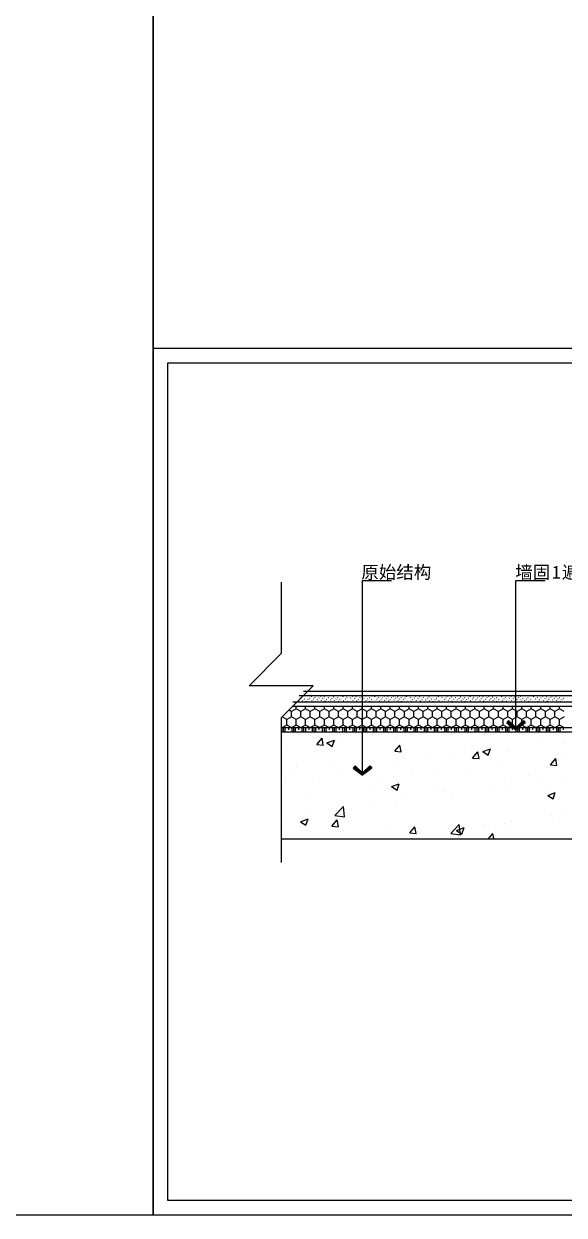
# Model space of a CAD drawing. Header units: inches. Extents: x -138455 to 599497, y -747149 to 13167.
# Drawn here: x 197611 to 197864, y -682794 to -682237 of the extents above; entities that cross this region are included whole.
import ezdxf

# ---------------------------------------------------------------- set-up
doc = ezdxf.new("R2010")
doc.units = ezdxf.units.IN
doc.header["$MEASUREMENT"] = 0
doc.layers.add('4-插座', color=20, linetype='Continuous')
doc.layers.add('ASHADE', color=1, linetype='Continuous')
doc.styles.add('MtXpl_', font='')
doc.styles.get('MtXpl_').set_extended_font_data('SimSun')

msp = doc.modelspace()

# ---------------------------------------------------------------- linework, layer by layer
at = {"color": 255}
for p, q in [((197671.97, -682794.37), (197671.96, -678099.66)), ((197671.97, -682794.37), (197671.96, -678099.66)), ((197671.97, -682794.37), (197671.96, -678099.66)), ((197671.97, -682794.37), (197671.96, -678099.66)), ((197678.8, -682787.54), (197678.8, -682395.58)), ((197678.8, -682395.58), (198238.75, -682395.58)), ((197838.23, -682562.92), (197837.36, -682563.95)), ((197837.36, -682563.95), (197841.67, -682567.22)), ((197838.23, -682562.92), (197841.67, -682566.11)), ((197841.67, -682566.11), (197841.67, -682560.84)), ((197845.11, -682562.92), (197841.67, -682566.11)), ((197845.98, -682563.95), (197841.67, -682567.22)), ((197845.11, -682562.92), (197845.98, -682563.95)), ((197766.4, -682584.2), (197765.53, -682585.24)), ((197765.53, -682585.24), (197769.84, -682588.51)), ((197766.4, -682584.2), (197769.84, -682587.4)), ((197769.84, -682587.4), (197769.84, -682582.13)), ((197773.29, -682584.2), (197769.84, -682587.4)), ((197774.16, -682585.24), (197769.84, -682588.51)), ((197773.29, -682584.2), (197774.16, -682585.24)), ((198238.75, -682787.54), (197678.8, -682787.54))]:
    msp.add_line(p, q, dxfattribs=at)
at = {"color": 255, "lineweight": -2}
for p, q in [((197671.96, -678099.66), (197671.97, -682794.37)), ((197671.97, -682794.37), (197671.97, -682388.75)), ((197671.97, -682388.75), (198245.58, -682388.75)), ((197671.97, -682794.37), (191032.99, -682794.37)), ((198245.58, -682794.37), (197671.97, -682794.37))]:
    msp.add_line(p, q, dxfattribs=at)
at = {"color": 255}
for points in [[(197838.23, -682562.92), (197837.36, -682563.95), (197841.67, -682566.11), (197841.67, -682567.22)], [(197845.11, -682562.92), (197845.98, -682563.95), (197841.67, -682566.11), (197841.67, -682567.22)], [(197766.4, -682584.2), (197765.53, -682585.24), (197769.84, -682587.4), (197769.84, -682588.51)], [(197773.29, -682584.2), (197774.16, -682585.24), (197769.84, -682587.4), (197769.84, -682588.51)]]:
    msp.add_solid(points, dxfattribs=at)
at = {"layer": '4-插座', "color": 255, "linetype": 'ByBlock', "ltscale": 20}
for p, q in [((197731.81, -682498.24), (197731.81, -682531.64)), ((197769.84, -682585.51), (197769.84, -682497.36)), ((197769.84, -682497.36), (197783.47, -682497.36)), ((197841.67, -682564.22), (197841.67, -682497.36)), ((197841.67, -682497.36), (197855.29, -682497.36)), ((197716.81, -682546.64), (197731.81, -682531.64)), ((197746.81, -682546.64), (197716.81, -682546.64)), ((197731.81, -682561.64), (197746.81, -682546.64)), ((197740.2, -682551.24), (198162.8, -682551.24)), ((197742.2, -682549.24), (198164.8, -682549.24)), ((197737.2, -682554.24), (198159.8, -682554.24)), ((197737.2, -682556.24), (198157.8, -682556.24)), ((197731.81, -682561.64), (197731.81, -682629.42)), ((197731.81, -682566.24), (198152.4, -682566.24)), ((197731.81, -682568.24), (198152.4, -682568.24)), ((197731.81, -682618.24), (198152.4, -682618.24))]:
    msp.add_line(p, q, dxfattribs=at)
at = {"layer": '4-插座', "color": 255, "linetype": 'Continuous', "ltscale": 20}
for p, q in [((197740.76, -682552.63), (197740.87, -682552.53)), ((197741.5, -682551.89), (197741.61, -682551.79)), ((197742.56, -682552.95), (197742.67, -682552.85)), ((197743.31, -682552.21), (197743.41, -682552.1)), ((197744.05, -682551.47), (197744.15, -682551.36)), ((197745.11, -682552.53), (197745.21, -682552.42)), ((197745.85, -682551.79), (197745.96, -682551.68)), ((197746.91, -682552.85), (197747.02, -682552.74)), ((197747.65, -682552.1), (197747.76, -682552)), ((197748.4, -682551.36), (197748.5, -682551.26)), ((197749.46, -682552.42), (197749.56, -682552.32)), ((197750.2, -682551.68), (197750.31, -682551.57)), ((197751.26, -682552.74), (197751.37, -682552.63)), ((197752, -682552), (197752.11, -682551.89)), ((197752.75, -682551.26), (197752.76, -682551.24)), ((197753.81, -682552.32), (197753.91, -682552.21)), ((197754.55, -682551.57), (197754.65, -682551.47)), ((197755.61, -682552.63), (197755.72, -682552.53)), ((197756.35, -682551.89), (197756.46, -682551.79)), ((197757.41, -682552.95), (197757.52, -682552.85)), ((197758.15, -682552.21), (197758.26, -682552.1)), ((197758.9, -682551.47), (197759, -682551.36)), ((197759.96, -682552.53), (197760.06, -682552.42)), ((197760.7, -682551.79), (197760.81, -682551.68)), ((197761.76, -682552.85), (197761.87, -682552.74)), ((197762.5, -682552.1), (197762.61, -682552)), ((197763.25, -682551.36), (197763.35, -682551.26)), ((197764.31, -682552.42), (197764.41, -682552.32)), ((197765.05, -682551.68), (197765.16, -682551.57)), ((197766.11, -682552.74), (197766.22, -682552.63)), ((197766.85, -682552), (197766.96, -682551.89)), ((197767.59, -682551.26), (197767.61, -682551.24)), ((197768.66, -682552.32), (197768.76, -682552.21)), ((197769.4, -682551.57), (197769.5, -682551.47)), ((197770.46, -682552.63), (197770.56, -682552.53)), ((197771.2, -682551.89), (197771.31, -682551.79)), ((197772.26, -682552.95), (197772.37, -682552.85)), ((197773, -682552.21), (197773.11, -682552.1)), ((197773.75, -682551.47), (197773.85, -682551.36)), ((197774.81, -682552.53), (197774.91, -682552.42)), ((197775.55, -682551.79), (197775.66, -682551.68)), ((197776.61, -682552.85), (197776.72, -682552.74)), ((197777.35, -682552.1), (197777.46, -682552)), ((197778.1, -682551.36), (197778.2, -682551.26)), ((197779.16, -682552.42), (197779.26, -682552.32)), ((197779.9, -682551.68), (197780, -682551.57)), ((197780.96, -682552.74), (197781.07, -682552.63)), ((197781.7, -682552), (197781.81, -682551.89)), ((197782.44, -682551.26), (197782.46, -682551.24)), ((197783.5, -682552.32), (197783.61, -682552.21)), ((197784.25, -682551.57), (197784.35, -682551.47)), ((197785.31, -682552.63), (197785.41, -682552.53)), ((197786.05, -682551.89), (197786.16, -682551.79)), ((197787.11, -682552.95), (197787.22, -682552.85)), ((197787.85, -682552.21), (197787.96, -682552.1)), ((197788.6, -682551.47), (197788.7, -682551.36)), ((197789.66, -682552.53), (197789.76, -682552.42)), ((197790.4, -682551.79), (197790.51, -682551.68)), ((197791.46, -682552.85), (197791.57, -682552.74)), ((197792.2, -682552.1), (197792.31, -682552)), ((197792.94, -682551.36), (197793.05, -682551.26)), ((197794.01, -682552.42), (197794.11, -682552.32)), ((197794.75, -682551.68), (197794.85, -682551.57)), ((197795.81, -682552.74), (197795.91, -682552.63)), ((197796.55, -682552), (197796.66, -682551.89)), ((197797.29, -682551.26), (197797.31, -682551.24)), ((197798.35, -682552.32), (197798.46, -682552.21)), ((197799.1, -682551.57), (197799.2, -682551.47)), ((197800.16, -682552.63), (197800.26, -682552.53)), ((197800.9, -682551.89), (197801.01, -682551.79)), ((197801.96, -682552.95), (197802.07, -682552.85)), ((197802.7, -682552.21), (197802.81, -682552.1)), ((197803.45, -682551.47), (197803.55, -682551.36)), ((197804.51, -682552.53), (197804.61, -682552.42)), ((197805.25, -682551.79), (197805.35, -682551.68)), ((197806.31, -682552.85), (197806.42, -682552.74)), ((197807.05, -682552.1), (197807.16, -682552)), ((197807.79, -682551.36), (197807.9, -682551.26)), ((197808.85, -682552.42), (197808.96, -682552.32)), ((197809.6, -682551.68), (197809.7, -682551.57)), ((197810.66, -682552.74), (197810.76, -682552.63)), ((197811.4, -682552), (197811.51, -682551.89)), ((197812.14, -682551.26), (197812.16, -682551.24)), ((197813.2, -682552.32), (197813.31, -682552.21)), ((197813.95, -682551.57), (197814.05, -682551.47)), ((197815.01, -682552.63), (197815.11, -682552.53)), ((197815.75, -682551.89), (197815.85, -682551.79)), ((197816.81, -682552.95), (197816.92, -682552.85)), ((197817.55, -682552.21), (197817.66, -682552.1)), ((197818.29, -682551.47), (197818.4, -682551.36)), ((197819.36, -682552.53), (197819.46, -682552.42)), ((197820.1, -682551.79), (197820.2, -682551.68)), ((197821.16, -682552.85), (197821.26, -682552.74)), ((197821.9, -682552.1), (197822.01, -682552)), ((197822.64, -682551.36), (197822.75, -682551.26)), ((197823.7, -682552.42), (197823.81, -682552.32)), ((197824.45, -682551.68), (197824.55, -682551.57)), ((197825.51, -682552.74), (197825.61, -682552.63)), ((197826.25, -682552), (197826.36, -682551.89)), ((197826.99, -682551.26), (197827.01, -682551.24)), ((197828.05, -682552.32), (197828.16, -682552.21)), ((197828.79, -682551.57), (197828.9, -682551.47)), ((197829.86, -682552.63), (197829.96, -682552.53)), ((197830.6, -682551.89), (197830.7, -682551.79)), ((197831.66, -682552.95), (197831.76, -682552.85)), ((197832.4, -682552.21), (197832.51, -682552.1)), ((197833.14, -682551.47), (197833.25, -682551.36)), ((197834.2, -682552.53), (197834.31, -682552.42)), ((197834.95, -682551.79), (197835.05, -682551.68)), ((197836.01, -682552.85), (197836.11, -682552.74)), ((197836.75, -682552.1), (197836.86, -682552)), ((197837.49, -682551.36), (197837.6, -682551.26)), ((197838.55, -682552.42), (197838.66, -682552.32)), ((197839.3, -682551.68), (197839.4, -682551.57)), ((197840.36, -682552.74), (197840.46, -682552.63)), ((197841.1, -682552), (197841.2, -682551.89)), ((197841.84, -682551.26), (197841.86, -682551.24)), ((197842.9, -682552.32), (197843.01, -682552.21)), ((197843.64, -682551.57), (197843.75, -682551.47)), ((197844.7, -682552.63), (197844.81, -682552.53)), ((197845.45, -682551.89), (197845.55, -682551.79)), ((197846.51, -682552.95), (197846.61, -682552.85)), ((197847.25, -682552.21), (197847.36, -682552.1)), ((197847.99, -682551.47), (197848.1, -682551.36)), ((197849.05, -682552.53), (197849.16, -682552.42)), ((197849.8, -682551.79), (197849.9, -682551.68)), ((197850.86, -682552.85), (197850.96, -682552.74)), ((197851.6, -682552.1), (197851.71, -682552)), ((197852.34, -682551.36), (197852.45, -682551.26)), ((197853.4, -682552.42), (197853.51, -682552.32)), ((197854.14, -682551.68), (197854.25, -682551.57)), ((197855.21, -682552.74), (197855.31, -682552.63)), ((197855.95, -682552), (197856.05, -682551.89)), ((197856.69, -682551.26), (197856.71, -682551.24)), ((197857.75, -682552.32), (197857.86, -682552.21)), ((197858.49, -682551.57), (197858.6, -682551.47)), ((197859.55, -682552.63), (197859.66, -682552.53)), ((197860.3, -682551.89), (197860.4, -682551.79)), ((197861.36, -682552.95), (197861.46, -682552.85)), ((197862.1, -682552.21), (197862.21, -682552.1)), ((197862.84, -682551.47), (197862.95, -682551.36)), ((197863.9, -682552.53), (197864.01, -682552.42)), ((197736.63, -682558.7), (197735.43, -682558.01)), ((197738.83, -682557.43), (197736.63, -682558.7)), ((197738.83, -682557.43), (197738.83, -682556.24)), ((197741.03, -682558.7), (197738.83, -682557.43)), ((197739.28, -682554.12), (197739.38, -682554.01)), ((197740.02, -682553.38), (197740.12, -682553.27)), ((197743.23, -682557.43), (197741.03, -682558.7)), ((197741.82, -682553.69), (197741.93, -682553.59)), ((197743.23, -682557.43), (197743.23, -682556.24)), ((197745.43, -682558.7), (197743.23, -682557.43)), ((197743.62, -682554.01), (197743.73, -682553.91)), ((197744.37, -682553.27), (197744.47, -682553.16)), ((197747.63, -682557.43), (197745.43, -682558.7)), ((197745.52, -682554.24), (197745.53, -682554.23)), ((197746.17, -682553.59), (197746.28, -682553.48)), ((197747.63, -682557.43), (197747.63, -682556.24)), ((197749.83, -682558.7), (197747.63, -682557.43)), ((197747.97, -682553.91), (197748.08, -682553.8)), ((197748.72, -682553.16), (197748.82, -682553.06)), ((197749.78, -682554.23), (197749.88, -682554.12)), ((197752.03, -682557.43), (197749.83, -682558.7)), ((197750.52, -682553.48), (197750.62, -682553.38)), ((197752.03, -682557.43), (197752.03, -682556.24)), ((197754.23, -682558.7), (197752.03, -682557.43)), ((197752.32, -682553.8), (197752.43, -682553.69)), ((197753.06, -682553.06), (197753.17, -682552.95)), ((197754.12, -682554.12), (197754.23, -682554.01)), ((197756.43, -682557.43), (197754.23, -682558.7)), ((197754.87, -682553.38), (197754.97, -682553.27)), ((197756.43, -682557.43), (197756.43, -682556.24)), ((197758.63, -682558.7), (197756.43, -682557.43)), ((197756.67, -682553.69), (197756.78, -682553.59)), ((197758.47, -682554.01), (197758.58, -682553.91)), ((197760.83, -682557.43), (197758.63, -682558.7)), ((197759.22, -682553.27), (197759.32, -682553.16)), ((197760.37, -682554.24), (197760.38, -682554.23)), ((197760.83, -682557.43), (197760.83, -682556.24)), ((197763.03, -682558.7), (197760.83, -682557.43)), ((197761.02, -682553.59), (197761.12, -682553.48)), ((197762.82, -682553.91), (197762.93, -682553.8)), ((197765.23, -682557.43), (197763.03, -682558.7)), ((197763.56, -682553.16), (197763.67, -682553.06)), ((197764.62, -682554.23), (197764.73, -682554.12)), ((197765.23, -682557.43), (197765.23, -682556.24)), ((197767.43, -682558.7), (197765.23, -682557.43)), ((197765.37, -682553.48), (197765.47, -682553.38)), ((197767.17, -682553.8), (197767.28, -682553.69)), ((197769.63, -682557.43), (197767.43, -682558.7)), ((197767.91, -682553.06), (197768.02, -682552.95)), ((197768.97, -682554.12), (197769.08, -682554.01)), ((197769.63, -682557.43), (197769.63, -682556.24)), ((197771.83, -682558.7), (197769.63, -682557.43)), ((197769.72, -682553.38), (197769.82, -682553.27)), ((197771.52, -682553.69), (197771.63, -682553.59)), ((197774.03, -682557.43), (197771.83, -682558.7)), ((197773.32, -682554.01), (197773.43, -682553.91)), ((197774.03, -682557.43), (197774.03, -682556.24)), ((197776.23, -682558.7), (197774.03, -682557.43)), ((197774.06, -682553.27), (197774.17, -682553.16)), ((197775.22, -682554.24), (197775.23, -682554.23)), ((197775.87, -682553.59), (197775.97, -682553.48)), ((197778.43, -682557.43), (197776.23, -682558.7)), ((197777.67, -682553.91), (197777.78, -682553.8)), ((197778.41, -682553.16), (197778.52, -682553.06)), ((197778.43, -682557.43), (197778.43, -682556.24)), ((197780.63, -682558.7), (197778.43, -682557.43)), ((197779.47, -682554.23), (197779.58, -682554.12)), ((197780.22, -682553.48), (197780.32, -682553.38)), ((197782.83, -682557.43), (197780.63, -682558.7)), ((197782.02, -682553.8), (197782.13, -682553.69)), ((197782.76, -682553.06), (197782.87, -682552.95)), ((197782.83, -682557.43), (197782.83, -682556.24)), ((197785.03, -682558.7), (197782.83, -682557.43)), ((197783.82, -682554.12), (197783.93, -682554.01)), ((197784.57, -682553.38), (197784.67, -682553.27)), ((197787.23, -682557.43), (197785.03, -682558.7)), ((197786.37, -682553.69), (197786.47, -682553.59)), ((197787.23, -682557.43), (197787.23, -682556.24)), ((197789.43, -682558.7), (197787.23, -682557.43)), ((197788.17, -682554.01), (197788.28, -682553.91)), ((197788.91, -682553.27), (197789.02, -682553.16)), ((197791.63, -682557.43), (197789.43, -682558.7)), ((197790.07, -682554.24), (197790.08, -682554.23)), ((197790.72, -682553.59), (197790.82, -682553.48)), ((197791.63, -682557.43), (197791.63, -682556.24)), ((197793.83, -682558.7), (197791.63, -682557.43)), ((197792.52, -682553.91), (197792.63, -682553.8)), ((197793.26, -682553.16), (197793.37, -682553.06)), ((197796.03, -682557.43), (197793.83, -682558.7)), ((197794.32, -682554.23), (197794.43, -682554.12)), ((197795.07, -682553.48), (197795.17, -682553.38)), ((197796.03, -682557.43), (197796.03, -682556.24)), ((197798.23, -682558.7), (197796.03, -682557.43)), ((197796.87, -682553.8), (197796.98, -682553.69)), ((197797.61, -682553.06), (197797.72, -682552.95)), ((197800.42, -682557.43), (197798.23, -682558.7)), ((197798.67, -682554.12), (197798.78, -682554.01)), ((197799.41, -682553.38), (197799.52, -682553.27)), ((197800.42, -682557.43), (197800.42, -682556.24)), ((197802.62, -682558.7), (197800.42, -682557.43)), ((197801.22, -682553.69), (197801.32, -682553.59)), ((197804.82, -682557.43), (197802.62, -682558.7)), ((197803.02, -682554.01), (197803.13, -682553.91)), ((197803.76, -682553.27), (197803.87, -682553.16)), ((197804.82, -682557.43), (197804.82, -682556.24)), ((197807.02, -682558.7), (197804.82, -682557.43)), ((197804.92, -682554.24), (197804.93, -682554.23)), ((197805.57, -682553.59), (197805.67, -682553.48)), ((197809.22, -682557.43), (197807.02, -682558.7)), ((197807.37, -682553.91), (197807.48, -682553.8)), ((197808.11, -682553.16), (197808.22, -682553.06)), ((197809.17, -682554.23), (197809.28, -682554.12)), ((197809.22, -682557.43), (197809.22, -682556.24)), ((197811.42, -682558.7), (197809.22, -682557.43)), ((197809.92, -682553.48), (197810.02, -682553.38)), ((197813.62, -682557.43), (197811.42, -682558.7)), ((197811.72, -682553.8), (197811.82, -682553.69)), ((197812.46, -682553.06), (197812.57, -682552.95)), ((197813.52, -682554.12), (197813.63, -682554.01)), ((197813.62, -682557.43), (197813.62, -682556.24)), ((197815.82, -682558.7), (197813.62, -682557.43)), ((197814.26, -682553.38), (197814.37, -682553.27)), ((197818.02, -682557.43), (197815.82, -682558.7)), ((197816.07, -682553.69), (197816.17, -682553.59)), ((197817.87, -682554.01), (197817.98, -682553.91)), ((197818.02, -682557.43), (197818.02, -682556.24)), ((197820.22, -682558.7), (197818.02, -682557.43)), ((197818.61, -682553.27), (197818.72, -682553.16)), ((197819.76, -682554.24), (197819.78, -682554.23)), ((197822.42, -682557.43), (197820.22, -682558.7)), ((197820.42, -682553.59), (197820.52, -682553.48)), ((197822.22, -682553.91), (197822.32, -682553.8)), ((197822.42, -682557.43), (197822.42, -682556.24)), ((197824.62, -682558.7), (197822.42, -682557.43)), ((197822.96, -682553.16), (197823.07, -682553.06)), ((197824.02, -682554.23), (197824.13, -682554.12)), ((197826.82, -682557.43), (197824.62, -682558.7)), ((197824.76, -682553.48), (197824.87, -682553.38)), ((197826.57, -682553.8), (197826.67, -682553.69)), ((197826.82, -682557.43), (197826.82, -682556.24)), ((197829.02, -682558.7), (197826.82, -682557.43)), ((197827.31, -682553.06), (197827.42, -682552.95)), ((197828.37, -682554.12), (197828.48, -682554.01)), ((197831.22, -682557.43), (197829.02, -682558.7)), ((197829.11, -682553.38), (197829.22, -682553.27)), ((197830.92, -682553.69), (197831.02, -682553.59)), ((197831.22, -682557.43), (197831.22, -682556.24)), ((197833.42, -682558.7), (197831.22, -682557.43)), ((197832.72, -682554.01), (197832.83, -682553.91)), ((197835.62, -682557.43), (197833.42, -682558.7)), ((197833.46, -682553.27), (197833.57, -682553.16)), ((197834.61, -682554.24), (197834.63, -682554.23)), ((197835.26, -682553.59), (197835.37, -682553.48)), ((197835.62, -682557.43), (197835.62, -682556.24)), ((197837.82, -682558.7), (197835.62, -682557.43)), ((197837.07, -682553.91), (197837.17, -682553.8)), ((197837.81, -682553.16), (197837.92, -682553.06)), ((197840.02, -682557.43), (197837.82, -682558.7)), ((197838.87, -682554.23), (197838.98, -682554.12)), ((197839.61, -682553.48), (197839.72, -682553.38)), ((197840.02, -682557.43), (197840.02, -682556.24)), ((197842.22, -682558.7), (197840.02, -682557.43)), ((197841.42, -682553.8), (197841.52, -682553.69)), ((197842.16, -682553.06), (197842.27, -682552.95)), ((197844.42, -682557.43), (197842.22, -682558.7)), ((197843.22, -682554.12), (197843.33, -682554.01)), ((197843.96, -682553.38), (197844.07, -682553.27)), ((197844.42, -682557.43), (197844.42, -682556.24)), ((197846.62, -682558.7), (197844.42, -682557.43)), ((197845.77, -682553.69), (197845.87, -682553.59)), ((197848.82, -682557.43), (197846.62, -682558.7)), ((197847.57, -682554.01), (197847.67, -682553.91)), ((197848.31, -682553.27), (197848.42, -682553.16)), ((197848.82, -682557.43), (197848.82, -682556.24)), ((197851.02, -682558.7), (197848.82, -682557.43)), ((197849.46, -682554.24), (197849.48, -682554.23)), ((197850.11, -682553.59), (197850.22, -682553.48)), ((197853.22, -682557.43), (197851.02, -682558.7)), ((197851.92, -682553.91), (197852.02, -682553.8)), ((197852.66, -682553.16), (197852.77, -682553.06)), ((197853.22, -682557.43), (197853.22, -682556.24)), ((197855.42, -682558.7), (197853.22, -682557.43)), ((197853.72, -682554.23), (197853.83, -682554.12)), ((197854.46, -682553.48), (197854.57, -682553.38)), ((197857.62, -682557.43), (197855.42, -682558.7)), ((197856.27, -682553.8), (197856.37, -682553.69)), ((197857.01, -682553.06), (197857.11, -682552.95)), ((197857.62, -682557.43), (197857.62, -682556.24)), ((197859.82, -682558.7), (197857.62, -682557.43)), ((197858.07, -682554.12), (197858.18, -682554.01)), ((197858.81, -682553.38), (197858.92, -682553.27)), ((197862.02, -682557.43), (197859.82, -682558.7)), ((197860.61, -682553.69), (197860.72, -682553.59)), ((197862.02, -682557.43), (197862.02, -682556.24)), ((197864.22, -682558.7), (197862.02, -682557.43)), ((197862.42, -682554.01), (197862.52, -682553.91)), ((197863.16, -682553.27), (197863.27, -682553.16)), ((197732.23, -682561.24), (197732.15, -682561.29)), ((197732.23, -682561.24), (197732.23, -682561.21)), ((197734.43, -682562.51), (197732.23, -682561.24)), ((197736.63, -682561.24), (197734.43, -682562.51)), ((197734.43, -682565.05), (197734.43, -682562.51)), ((197736.63, -682561.24), (197736.63, -682558.7)), ((197738.83, -682562.51), (197736.63, -682561.24)), ((197741.03, -682561.24), (197738.83, -682562.51)), ((197738.83, -682565.05), (197738.83, -682562.51)), ((197741.03, -682561.24), (197741.03, -682558.7)), ((197743.23, -682562.51), (197741.03, -682561.24)), ((197745.43, -682561.24), (197743.23, -682562.51)), ((197743.23, -682565.05), (197743.23, -682562.51)), ((197745.43, -682561.24), (197745.43, -682558.7)), ((197747.63, -682562.51), (197745.43, -682561.24)), ((197749.83, -682561.24), (197747.63, -682562.51)), ((197747.63, -682565.05), (197747.63, -682562.51)), ((197749.83, -682561.24), (197749.83, -682558.7)), ((197752.03, -682562.51), (197749.83, -682561.24)), ((197754.23, -682561.24), (197752.03, -682562.51)), ((197752.03, -682565.05), (197752.03, -682562.51)), ((197754.23, -682561.24), (197754.23, -682558.7)), ((197756.43, -682562.51), (197754.23, -682561.24)), ((197758.63, -682561.24), (197756.43, -682562.51)), ((197756.43, -682565.05), (197756.43, -682562.51)), ((197758.63, -682561.24), (197758.63, -682558.7)), ((197760.83, -682562.51), (197758.63, -682561.24)), ((197763.03, -682561.24), (197760.83, -682562.51)), ((197760.83, -682565.05), (197760.83, -682562.51)), ((197763.03, -682561.24), (197763.03, -682558.7)), ((197765.23, -682562.51), (197763.03, -682561.24)), ((197767.43, -682561.24), (197765.23, -682562.51)), ((197765.23, -682565.05), (197765.23, -682562.51)), ((197767.43, -682561.24), (197767.43, -682558.7)), ((197769.63, -682562.51), (197767.43, -682561.24)), ((197771.83, -682561.24), (197769.63, -682562.51)), ((197769.63, -682565.05), (197769.63, -682562.51)), ((197771.83, -682561.24), (197771.83, -682558.7)), ((197774.03, -682562.51), (197771.83, -682561.24)), ((197776.23, -682561.24), (197774.03, -682562.51)), ((197774.03, -682565.05), (197774.03, -682562.51)), ((197776.23, -682561.24), (197776.23, -682558.7)), ((197778.43, -682562.51), (197776.23, -682561.24)), ((197780.63, -682561.24), (197778.43, -682562.51)), ((197778.43, -682565.05), (197778.43, -682562.51)), ((197780.63, -682561.24), (197780.63, -682558.7)), ((197782.83, -682562.51), (197780.63, -682561.24)), ((197785.03, -682561.24), (197782.83, -682562.51)), ((197782.83, -682565.05), (197782.83, -682562.51)), ((197785.03, -682561.24), (197785.03, -682558.7)), ((197787.23, -682562.51), (197785.03, -682561.24)), ((197789.43, -682561.24), (197787.23, -682562.51)), ((197787.23, -682565.05), (197787.23, -682562.51)), ((197789.43, -682561.24), (197789.43, -682558.7)), ((197791.63, -682562.51), (197789.43, -682561.24)), ((197793.83, -682561.24), (197791.63, -682562.51)), ((197791.63, -682565.05), (197791.63, -682562.51)), ((197793.83, -682561.24), (197793.83, -682558.7)), ((197796.03, -682562.51), (197793.83, -682561.24)), ((197798.23, -682561.24), (197796.03, -682562.51)), ((197796.03, -682565.05), (197796.03, -682562.51)), ((197798.23, -682561.24), (197798.23, -682558.7)), ((197800.42, -682562.51), (197798.23, -682561.24)), ((197802.62, -682561.24), (197800.42, -682562.51)), ((197800.42, -682565.05), (197800.42, -682562.51)), ((197802.62, -682561.24), (197802.62, -682558.7)), ((197804.82, -682562.51), (197802.62, -682561.24)), ((197807.02, -682561.24), (197804.82, -682562.51)), ((197804.82, -682565.05), (197804.82, -682562.51)), ((197807.02, -682561.24), (197807.02, -682558.7)), ((197809.22, -682562.51), (197807.02, -682561.24)), ((197811.42, -682561.24), (197809.22, -682562.51)), ((197809.22, -682565.05), (197809.22, -682562.51)), ((197811.42, -682561.24), (197811.42, -682558.7)), ((197813.62, -682562.51), (197811.42, -682561.24)), ((197815.82, -682561.24), (197813.62, -682562.51)), ((197813.62, -682565.05), (197813.62, -682562.51)), ((197815.82, -682561.24), (197815.82, -682558.7)), ((197818.02, -682562.51), (197815.82, -682561.24)), ((197820.22, -682561.24), (197818.02, -682562.51)), ((197818.02, -682565.05), (197818.02, -682562.51)), ((197820.22, -682561.24), (197820.22, -682558.7)), ((197822.42, -682562.51), (197820.22, -682561.24)), ((197824.62, -682561.24), (197822.42, -682562.51)), ((197822.42, -682565.05), (197822.42, -682562.51)), ((197824.62, -682561.24), (197824.62, -682558.7)), ((197826.82, -682562.51), (197824.62, -682561.24)), ((197829.02, -682561.24), (197826.82, -682562.51)), ((197826.82, -682565.05), (197826.82, -682562.51)), ((197829.02, -682561.24), (197829.02, -682558.7)), ((197831.22, -682562.51), (197829.02, -682561.24)), ((197833.42, -682561.24), (197831.22, -682562.51)), ((197831.22, -682565.05), (197831.22, -682562.51)), ((197833.42, -682561.24), (197833.42, -682558.7)), ((197835.62, -682562.51), (197833.42, -682561.24)), ((197837.82, -682561.24), (197835.62, -682562.51)), ((197835.62, -682565.05), (197835.62, -682562.51)), ((197837.82, -682561.24), (197837.82, -682558.7)), ((197840.02, -682562.51), (197837.82, -682561.24)), ((197842.22, -682561.24), (197840.02, -682562.51)), ((197840.02, -682565.05), (197840.02, -682562.51)), ((197842.22, -682561.24), (197842.22, -682558.7)), ((197844.42, -682562.51), (197842.22, -682561.24)), ((197846.62, -682561.24), (197844.42, -682562.51)), ((197844.42, -682565.05), (197844.42, -682562.51)), ((197846.62, -682561.24), (197846.62, -682558.7)), ((197848.82, -682562.51), (197846.62, -682561.24)), ((197851.02, -682561.24), (197848.82, -682562.51)), ((197848.82, -682565.05), (197848.82, -682562.51)), ((197851.02, -682561.24), (197851.02, -682558.7)), ((197853.22, -682562.51), (197851.02, -682561.24)), ((197855.42, -682561.24), (197853.22, -682562.51)), ((197853.22, -682565.05), (197853.22, -682562.51)), ((197855.42, -682561.24), (197855.42, -682558.7)), ((197857.62, -682562.51), (197855.42, -682561.24)), ((197859.82, -682561.24), (197857.62, -682562.51)), ((197857.62, -682565.05), (197857.62, -682562.51)), ((197859.82, -682561.24), (197859.82, -682558.7)), ((197862.02, -682562.51), (197859.82, -682561.24)), ((197864.22, -682561.24), (197862.02, -682562.51)), ((197862.02, -682565.05), (197862.02, -682562.51)), ((197732.1, -682566.24), (197731.81, -682566.07)), ((197732.15, -682568.24), (197732.15, -682566.24)), ((197734.43, -682565.05), (197732.37, -682566.24)), ((197732.95, -682568.24), (197732.95, -682566.24)), ((197733.74, -682568.24), (197733.74, -682566.24)), ((197736.49, -682566.24), (197734.43, -682565.05)), ((197735.33, -682567.24), (197735.33, -682566.24)), ((197738.83, -682565.05), (197736.77, -682566.24)), ((197736.92, -682568.24), (197736.92, -682566.24)), ((197737.71, -682568.24), (197737.71, -682566.24)), ((197738.32, -682568.53), (197738.32, -682568.53)), ((197738.5, -682568.24), (197738.5, -682566.24)), ((197740.89, -682566.24), (197738.83, -682565.05)), ((197740.09, -682567.24), (197740.09, -682566.24)), ((197743.23, -682565.05), (197741.17, -682566.24)), ((197741.68, -682568.24), (197741.68, -682566.24)), ((197742.47, -682568.24), (197742.47, -682566.24)), ((197745.29, -682566.24), (197743.23, -682565.05)), ((197743.27, -682568.24), (197743.27, -682566.24)), ((197744.85, -682567.24), (197744.85, -682566.24)), ((197747.63, -682565.05), (197745.57, -682566.24)), ((197746.44, -682568.24), (197746.44, -682566.24)), ((197747.24, -682568.24), (197747.24, -682566.24)), ((197749.69, -682566.24), (197747.63, -682565.05)), ((197748.03, -682568.24), (197748.03, -682566.24)), ((197749.62, -682567.24), (197749.62, -682566.24)), ((197752.03, -682565.05), (197749.97, -682566.24)), ((197751.2, -682568.24), (197751.2, -682566.24)), ((197752, -682568.24), (197752, -682566.24)), ((197754.09, -682566.24), (197752.03, -682565.05)), ((197752.79, -682568.24), (197752.79, -682566.24)), ((197756.43, -682565.05), (197754.37, -682566.24)), ((197754.38, -682567.24), (197754.38, -682566.24)), ((197755.97, -682568.24), (197755.97, -682566.24)), ((197758.49, -682566.24), (197756.43, -682565.05)), ((197756.76, -682568.24), (197756.76, -682566.24)), ((197757.55, -682568.24), (197757.55, -682566.24)), ((197760.83, -682565.05), (197758.77, -682566.24)), ((197759.14, -682567.24), (197759.14, -682566.24)), ((197760.73, -682568.24), (197760.73, -682566.24)), ((197762.89, -682566.24), (197760.83, -682565.05)), ((197761.52, -682568.24), (197761.52, -682566.24)), ((197762.32, -682568.24), (197762.32, -682566.24)), ((197765.23, -682565.05), (197763.17, -682566.24)), ((197763.9, -682567.24), (197763.9, -682566.24)), ((197767.29, -682566.24), (197765.23, -682565.05)), ((197765.49, -682568.24), (197765.49, -682566.24)), ((197766.29, -682568.24), (197766.29, -682566.24)), ((197767.08, -682568.24), (197767.08, -682566.24)), ((197769.63, -682565.05), (197767.57, -682566.24)), ((197768.67, -682567.24), (197768.67, -682566.24)), ((197771.69, -682566.24), (197769.63, -682565.05)), ((197770.25, -682568.24), (197770.25, -682566.24)), ((197771.05, -682568.24), (197771.05, -682566.24)), ((197771.84, -682568.24), (197771.84, -682566.24)), ((197774.03, -682565.05), (197771.97, -682566.24)), ((197773.43, -682567.24), (197773.43, -682566.24)), ((197776.09, -682566.24), (197774.03, -682565.05)), ((197775.02, -682568.24), (197775.02, -682566.24)), ((197775.81, -682568.24), (197775.81, -682566.24)), ((197778.43, -682565.05), (197776.37, -682566.24)), ((197776.6, -682568.24), (197776.6, -682566.24)), ((197778.19, -682567.24), (197778.19, -682566.24)), ((197780.49, -682566.24), (197778.43, -682565.05)), ((197779.78, -682568.24), (197779.78, -682566.24)), ((197780.57, -682568.24), (197780.57, -682566.24)), ((197782.83, -682565.05), (197780.77, -682566.24)), ((197781.37, -682568.24), (197781.37, -682566.24)), ((197784.89, -682566.24), (197782.83, -682565.05)), ((197782.95, -682567.24), (197782.95, -682566.24)), ((197784.54, -682568.24), (197784.54, -682566.24)), ((197787.23, -682565.05), (197785.17, -682566.24)), ((197785.34, -682568.24), (197785.34, -682566.24)), ((197786.13, -682568.24), (197786.13, -682566.24)), ((197789.29, -682566.24), (197787.23, -682565.05)), ((197787.72, -682567.24), (197787.72, -682566.24)), ((197789.3, -682568.24), (197789.3, -682566.24)), ((197791.63, -682565.05), (197789.56, -682566.24)), ((197790.1, -682568.24), (197790.1, -682566.24)), ((197790.89, -682568.24), (197790.89, -682566.24)), ((197793.69, -682566.24), (197791.63, -682565.05)), ((197792.48, -682567.24), (197792.48, -682566.24)), ((197796.03, -682565.05), (197793.96, -682566.24)), ((197794.07, -682568.24), (197794.07, -682566.24)), ((197794.86, -682568.24), (197794.86, -682566.24)), ((197795.65, -682568.24), (197795.65, -682566.24)), ((197798.09, -682566.24), (197796.03, -682565.05)), ((197797.24, -682567.24), (197797.24, -682566.24)), ((197800.42, -682565.05), (197798.36, -682566.24)), ((197798.83, -682568.24), (197798.83, -682566.24)), ((197799.62, -682568.24), (197799.62, -682566.24)), ((197802.49, -682566.24), (197800.42, -682565.05)), ((197800.42, -682568.24), (197800.42, -682566.24)), ((197802, -682567.24), (197802, -682566.24)), ((197804.82, -682565.05), (197802.76, -682566.24)), ((197803.59, -682568.24), (197803.59, -682566.24)), ((197804.39, -682568.24), (197804.39, -682566.24)), ((197806.89, -682566.24), (197804.82, -682565.05)), ((197805.18, -682568.24), (197805.18, -682566.24)), ((197806.77, -682567.24), (197806.77, -682566.24)), ((197809.22, -682565.05), (197807.16, -682566.24)), ((197808.35, -682568.24), (197808.35, -682566.24)), ((197809.15, -682568.24), (197809.15, -682566.24)), ((197811.28, -682566.24), (197809.22, -682565.05)), ((197809.94, -682568.24), (197809.94, -682566.24)), ((197811.53, -682567.24), (197811.53, -682566.24)), ((197813.62, -682565.05), (197811.56, -682566.24)), ((197813.12, -682568.24), (197813.12, -682566.24)), ((197815.68, -682566.24), (197813.62, -682565.05)), ((197813.91, -682568.24), (197813.91, -682566.24)), ((197814.7, -682568.24), (197814.7, -682566.24)), ((197818.02, -682565.05), (197815.96, -682566.24)), ((197816.29, -682567.24), (197816.29, -682566.24)), ((197817.88, -682568.24), (197817.88, -682566.24)), ((197820.08, -682566.24), (197818.02, -682565.05)), ((197818.67, -682568.24), (197818.67, -682566.24)), ((197819.47, -682568.24), (197819.47, -682566.24)), ((197822.42, -682565.05), (197820.36, -682566.24)), ((197821.05, -682567.24), (197821.05, -682566.24)), ((197824.48, -682566.24), (197822.42, -682565.05)), ((197822.64, -682568.24), (197822.64, -682566.24)), ((197823.44, -682568.24), (197823.44, -682566.24)), ((197824.23, -682568.24), (197824.23, -682566.24)), ((197826.82, -682565.05), (197824.76, -682566.24)), ((197825.82, -682567.24), (197825.82, -682566.24)), ((197828.88, -682566.24), (197826.82, -682565.05)), ((197827.4, -682568.24), (197827.4, -682566.24)), ((197828.2, -682568.24), (197828.2, -682566.24)), ((197828.99, -682568.24), (197828.99, -682566.24)), ((197831.22, -682565.05), (197829.16, -682566.24)), ((197830.58, -682567.24), (197830.58, -682566.24)), ((197833.28, -682566.24), (197831.22, -682565.05)), ((197832.17, -682568.24), (197832.17, -682566.24)), ((197832.96, -682568.24), (197832.96, -682566.24)), ((197835.62, -682565.05), (197833.56, -682566.24)), ((197833.75, -682568.24), (197833.75, -682566.24)), ((197835.34, -682567.24), (197835.34, -682566.24)), ((197837.68, -682566.24), (197835.62, -682565.05)), ((197836.93, -682568.24), (197836.93, -682566.24)), ((197837.72, -682568.24), (197837.72, -682566.24)), ((197840.02, -682565.05), (197837.96, -682566.24)), ((197838.52, -682568.24), (197838.52, -682566.24)), ((197842.08, -682566.24), (197840.02, -682565.05)), ((197840.1, -682567.24), (197840.1, -682566.24)), ((197841.69, -682568.24), (197841.69, -682566.24)), ((197844.42, -682565.05), (197842.36, -682566.24)), ((197842.49, -682568.24), (197842.49, -682566.24)), ((197843.28, -682568.24), (197843.28, -682566.24)), ((197846.48, -682566.24), (197844.42, -682565.05)), ((197844.87, -682567.24), (197844.87, -682566.24)), ((197846.45, -682568.24), (197846.45, -682566.24)), ((197848.82, -682565.05), (197846.76, -682566.24)), ((197847.25, -682568.24), (197847.25, -682566.24)), ((197848.04, -682568.24), (197848.04, -682566.24)), ((197850.88, -682566.24), (197848.82, -682565.05)), ((197849.63, -682567.24), (197849.63, -682566.24)), ((197853.22, -682565.05), (197851.16, -682566.24)), ((197851.22, -682568.24), (197851.22, -682566.24)), ((197852.01, -682568.24), (197852.01, -682566.24)), ((197852.8, -682568.24), (197852.8, -682566.24)), ((197855.28, -682566.24), (197853.22, -682565.05)), ((197854.39, -682567.24), (197854.39, -682566.24)), ((197857.62, -682565.05), (197855.56, -682566.24)), ((197855.98, -682568.24), (197855.98, -682566.24)), ((197856.77, -682568.24), (197856.77, -682566.24)), ((197857.57, -682568.24), (197857.57, -682566.24)), ((197859.68, -682566.24), (197857.62, -682565.05)), ((197859.15, -682567.24), (197859.15, -682566.24)), ((197862.02, -682565.05), (197859.96, -682566.24)), ((197860.74, -682568.24), (197860.74, -682566.24)), ((197861.54, -682568.24), (197861.54, -682566.24)), ((197864.08, -682566.24), (197862.02, -682565.05)), ((197862.33, -682568.24), (197862.33, -682566.24)), ((197863.92, -682567.24), (197863.92, -682566.24)), ((197734.58, -682574.42), (197734.58, -682574.42)), ((197748.48, -682574.11), (197750.93, -682571.19)), ((197748.48, -682574.11), (197751.52, -682574.38)), ((197751.52, -682574.38), (197750.93, -682571.19)), ((197753.17, -682573.41), (197756.72, -682572.05)), ((197753.17, -682573.41), (197755.69, -682575.12)), ((197755.69, -682575.12), (197756.72, -682572.05)), ((197760.24, -682571.17), (197760.24, -682571.17)), ((197784.92, -682577.3), (197787.37, -682574.38)), ((197785.26, -682570.58), (197785.26, -682570.58)), ((197787.96, -682577.57), (197787.37, -682574.38)), ((197853.04, -682571.7), (197853.04, -682571.7)), ((197864.13, -682573.63), (197864.13, -682573.63)), ((197755.64, -682575.66), (197755.64, -682575.66)), ((197784.92, -682577.3), (197787.96, -682577.57)), ((197789, -682580.14), (197789, -682580.14)), ((197801.71, -682578.46), (197801.71, -682578.46)), ((197812.09, -682580.69), (197812.09, -682580.69)), ((197820.95, -682575.93), (197820.95, -682575.93)), ((197821.36, -682580.49), (197823.81, -682577.57)), ((197821.36, -682580.49), (197824.39, -682580.75)), ((197824.39, -682580.75), (197823.81, -682577.57)), ((197826.17, -682577.48), (197829.73, -682576.12)), ((197826.17, -682577.48), (197828.7, -682579.19)), ((197828.7, -682579.19), (197829.73, -682576.12)), ((197837.75, -682577.44), (197837.75, -682577.44)), ((197857.79, -682583.68), (197860.24, -682580.76)), ((197860.83, -682583.94), (197860.24, -682580.76)), ((197863.92, -682578.19), (197863.92, -682578.19)), ((197738.83, -682584.07), (197738.83, -682584.07)), ((197756.91, -682584.36), (197756.91, -682584.36)), ((197765.95, -682585.22), (197765.95, -682585.22)), ((197786, -682584.27), (197786, -682584.27)), ((197793.07, -682586.37), (197793.07, -682586.37)), ((197834.29, -682583.27), (197834.29, -682583.27)), ((197857.79, -682583.68), (197860.83, -682583.94)), ((197733.96, -682591.33), (197733.96, -682591.33)), ((197737.67, -682586.89), (197737.67, -682586.89)), ((197749.54, -682590.9), (197749.54, -682590.9)), ((197759.62, -682588.08), (197759.62, -682588.08)), ((197804.66, -682588.36), (197804.66, -682588.36)), ((197820.19, -682587.51), (197820.19, -682587.51)), ((197839.67, -682591.74), (197839.67, -682591.74)), ((197847.3, -682588.66), (197847.3, -682588.66)), ((197852.39, -682590.07), (197852.39, -682590.07)), ((197863.51, -682590.54), (197863.51, -682590.54)), ((197775.04, -682593.44), (197775.04, -682593.44)), ((197776.66, -682592.04), (197776.66, -682592.04)), ((197783.49, -682593.87), (197787.05, -682592.5)), ((197783.49, -682593.87), (197786.02, -682595.57)), ((197786.02, -682595.57), (197787.05, -682592.5)), ((197803.78, -682593.19), (197803.78, -682593.19)), ((197807.59, -682595.96), (197807.59, -682595.96)), ((197830.9, -682594.34), (197830.9, -682594.34)), ((197837.13, -682594.35), (197837.13, -682594.35)), ((197856.5, -682597.94), (197860.05, -682596.57)), ((197858.01, -682595.48), (197858.01, -682595.48)), ((197859.02, -682599.64), (197860.05, -682596.57)), ((197745.41, -682598.53), (197745.41, -682598.53)), ((197775.63, -682600.17), (197775.63, -682600.17)), ((197785.39, -682601.18), (197785.39, -682601.18)), ((197788.35, -682598.5), (197788.35, -682598.5)), ((197811.47, -682597.6), (197811.47, -682597.6)), ((197856.5, -682597.94), (197859.02, -682599.64)), ((197733.34, -682608.24), (197733.34, -682608.24)), ((197743.55, -682604.4), (197743.55, -682604.4)), ((197756.98, -682607.34), (197760.93, -682603.22)), ((197756.98, -682607.34), (197761.49, -682608.04)), ((197759, -682604.99), (197759, -682604.99)), ((197761.49, -682608.04), (197760.93, -682603.22)), ((197858.26, -682607.57), (197858.26, -682607.57)), ((197861.82, -682608.5), (197861.82, -682608.5)), ((197862.9, -682607.46), (197862.9, -682607.46)), ((197740.81, -682610.25), (197744.36, -682608.89)), ((197740.81, -682610.25), (197743.33, -682611.96)), ((197743.33, -682611.96), (197744.36, -682608.89)), ((197755.53, -682612.32), (197757.98, -682609.41)), ((197755.53, -682612.32), (197758.57, -682612.59)), ((197755.84, -682611.04), (197755.84, -682611.04)), ((197758.57, -682612.59), (197757.98, -682609.4)), ((197782.96, -682612.19), (197782.96, -682612.19)), ((197791.97, -682615.51), (197794.42, -682612.59)), ((197795.01, -682615.78), (197794.42, -682612.59)), ((197810.08, -682613.33), (197810.08, -682613.33)), ((197811.19, -682615.75), (197815.15, -682611.62)), ((197813.81, -682614.32), (197817.37, -682612.96)), ((197815.71, -682616.45), (197815.15, -682611.62)), ((197816.34, -682616.03), (197817.37, -682612.96)), ((197826.31, -682611.78), (197826.31, -682611.78)), ((197832.19, -682613.58), (197832.19, -682613.58)), ((197836.51, -682611.26), (197836.51, -682611.26)), ((197839.03, -682610.1), (197839.03, -682610.1)), ((197784.77, -682618.09), (197784.77, -682618.09)), ((197791.97, -682615.51), (197795.01, -682615.78)), ((197794.23, -682616), (197794.23, -682616)), ((197810.85, -682614.52), (197810.85, -682614.52)), ((197811.19, -682615.75), (197815.71, -682616.45)), ((197813.81, -682614.32), (197816.34, -682616.03)), ((197828.79, -682618.24), (197830.85, -682615.78)), ((197831.31, -682618.24), (197830.85, -682615.78)), ((197837.2, -682614.48), (197837.2, -682614.48))]:
    msp.add_line(p, q, dxfattribs=at)

# ---------------------------------------------------------------- texts
at = {"layer": 'ASHADE', "color": 255, "style": 'MtXpl_'}
for s, p in [('原始结构', (197769.31, -682496.52)), ('墙固', (197841.34, -682496.52)), ('1', (197858.5, -682496.52)), ('遍', (197863.16, -682496.52))]:
    msp.add_text(s, height=6, dxfattribs=at).set_placement(p)

doc.saveas('drawing.dxf')
